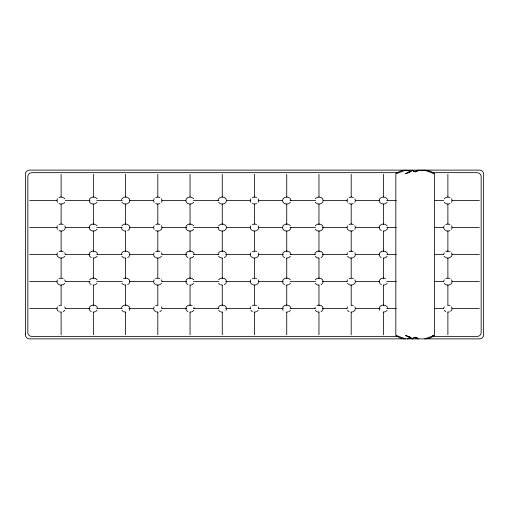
<?xml version="1.0" encoding="UTF-8"?>
<svg xmlns="http://www.w3.org/2000/svg" width="509" height="509" viewBox="0 0 509 509"><rect width="100%" height="100%" fill="white"/><g stroke="black" fill="none" stroke-linecap="round" stroke-linejoin="round"><path stroke-width="0.76" d="M57.441 198.771L56.874 200.546L57.441 202.327M57.441 225.78L56.874 227.561L57.441 229.336M64.987 228.745L65.368 227.561L64.796 225.78M57.441 252.788L56.874 254.57L57.441 256.351L58.478 257.217M57.441 279.804L56.874 281.585L57.441 283.36L58.478 284.232M89.291 199.954L89.673 198.771L91.226 197.467L93.351 196.989L95.469 197.467M57.441 306.812L56.874 308.594L57.441 310.375L58.478 311.241M89.291 226.969L89.673 225.78L91.226 224.475L93.351 223.998L95.469 224.475M121.333 200.546L121.715 199.363M89.482 307.404L89.1 308.594L89.673 310.375M121.333 254.57L121.715 253.387M129.254 256.351L129.827 254.57L129.254 252.788L127.702 251.491L125.577 251.013L123.458 251.491L121.899 252.788M154.132 198.771L153.565 200.546L154.132 202.327M129.254 283.36L129.827 281.585L129.254 279.804L127.702 278.499L125.577 278.022L123.458 278.499M121.333 308.594L121.715 307.404M161.487 202.327L162.053 200.546L161.487 198.771M154.132 225.78L153.565 227.561L154.132 229.336M129.254 310.375L129.827 308.594L129.254 306.812L127.702 305.515L125.577 305.037M154.132 252.788L153.565 254.57L154.132 256.351L155.169 257.217M154.132 279.804L153.565 281.585L154.132 283.36L155.169 284.232M154.132 306.812L153.565 308.594L154.132 310.375L155.684 311.673M185.982 226.969L186.364 225.78L187.916 224.475L190.042 223.998L192.16 224.475M218.024 200.546L218.406 199.363M218.024 254.57L218.406 253.387M225.945 256.351L226.518 254.57L225.945 252.788L224.393 251.491L222.268 251.013L220.149 251.491L218.59 252.788M250.822 198.771L250.256 200.546L250.822 202.327M225.945 283.36L226.518 281.585L225.945 279.804L224.393 278.499L222.268 278.022L220.149 278.499L218.59 279.804M218.024 308.594L218.406 307.404M258.178 202.327L258.744 200.546L258.178 198.771M250.822 225.78L250.256 227.561L250.822 229.336L251.86 230.208M225.945 310.375L226.518 308.594L225.945 306.812L224.393 305.515L222.268 305.037M250.822 252.788L250.256 254.57L250.822 256.351L251.86 257.217M250.822 279.804L250.256 281.585L250.822 283.36L251.86 284.232M250.256 308.594L250.822 306.812M290.594 228.745L290.976 227.561M323.209 227.561L322.636 229.336L321.084 230.641L318.958 231.118L316.84 230.641L315.281 229.336M314.715 254.57L315.09 253.387M322.636 256.351L323.209 254.57L322.636 252.788L321.084 251.491L318.958 251.013L316.84 251.491L315.281 252.788M347.513 198.771L346.947 200.546L347.513 202.327M322.636 283.36L323.209 281.585L322.636 279.804L321.084 278.499L318.958 278.022L316.84 278.499L315.281 279.804M314.715 308.594L315.09 307.404M354.868 202.327L355.435 200.546L354.868 198.771M347.513 225.78L346.947 227.561L347.513 229.336L348.55 230.208M322.636 310.375L323.209 308.594L322.636 306.812L321.084 305.515L318.958 305.037M354.868 229.336L355.435 227.561L354.868 225.78M346.947 254.57L347.513 252.788M346.947 281.585L347.513 279.804M346.947 308.594L347.513 306.812M387.285 228.745L387.667 227.561M451.559 202.327L452.126 200.546L451.559 198.771M444.204 225.78L443.632 227.561L444.013 228.745M451.559 229.336L452.126 227.561L451.559 225.78M443.632 254.57L444.204 252.788M443.632 281.585L444.204 279.804M443.632 308.594L444.204 306.812M417.068 171.202L418.016 170.254L426.173 170.254L430.62 171.348L434.508 173.537L434.508 335.603L430.62 337.791L426.173 338.886M416.846 171.348L418.016 170.254L413.747 171.679M408.065 336.334L411.17 337.791L405.501 335.603L407.448 336.042L412.322 338.886L413.499 337.791M63.759 203.199L64.796 202.327M63.759 230.208L64.796 229.336M95.991 203.199L97.028 202.327M121.899 198.771L122.936 197.899M63.759 257.217L64.796 256.351M97.028 229.336L95.469 230.641L93.351 231.118L91.226 230.641L89.673 229.336L89.1 227.561M128.223 203.199L129.254 202.327L129.827 200.546L129.254 198.771L128.223 197.899M121.899 225.78L122.936 224.914M64.796 283.36L63.243 284.665L61.118 285.142L58.993 284.665M97.028 256.351L95.469 257.656L93.351 258.133M127.702 230.641L129.254 229.336L129.827 227.561L129.254 225.78L128.223 224.914M89.673 279.804L91.226 278.499L93.351 278.022L95.469 278.499L97.028 279.804M63.243 311.673L64.796 310.375M95.469 284.665L97.028 283.36M127.702 257.656L128.739 256.784M160.45 230.208L161.487 229.336L162.053 227.561L161.487 225.78M192.682 203.199L193.719 202.327M89.673 306.812L91.226 305.515L93.351 305.037M218.59 198.771L219.627 197.899M95.469 311.673L97.028 310.375M127.702 284.665L128.739 283.793M160.45 257.217L161.487 256.351M193.719 229.336L192.16 230.641L190.042 231.118L187.916 230.641L186.364 229.336L185.791 227.561M121.899 306.812L123.458 305.515L124.87 305.196M218.59 225.78L219.627 224.914M160.45 284.232L161.487 283.36M193.719 256.351L192.16 257.656L190.042 258.133M159.934 311.673L161.487 310.375M192.16 284.665L193.719 283.36M224.393 257.656L225.43 256.784M257.14 230.208L258.178 229.336L258.744 227.561L258.178 225.78M289.373 203.199L290.41 202.327M284.086 224.914L283.055 225.78L282.482 227.561L283.055 229.336L284.607 230.641L286.732 231.118L288.851 230.641L290.41 229.336M315.281 198.771L316.318 197.899M192.16 311.673L193.719 310.375M224.393 284.665L225.43 283.793M257.14 257.217L258.178 256.351L258.744 254.57L258.178 252.788M218.59 306.812L220.149 305.515L221.561 305.196M315.281 225.78L316.318 224.914M257.14 284.232L258.178 283.36L258.744 281.585L258.178 279.804M290.41 256.351L288.851 257.656L286.732 258.133M380.777 197.899L379.746 198.771L379.173 200.546L379.746 202.327L380.777 203.199M256.625 311.673L258.178 310.375M288.851 284.665L290.41 283.36M321.084 257.656L322.121 256.784M386.064 203.199L387.101 202.327M380.777 224.914L379.746 225.78L379.173 227.561L379.746 229.336L381.298 230.641M288.851 311.673L290.41 310.375M321.084 284.665L322.121 283.793M353.831 257.217L354.868 256.351L355.435 254.57L354.868 252.788M386.064 230.208L387.101 229.336M444.204 198.771L445.241 197.899M321.084 311.673L322.121 310.808M353.831 284.232L354.868 283.36L355.435 281.585L354.868 279.804M387.101 256.351L385.542 257.656L383.423 258.133M353.316 311.673L354.868 310.375L355.435 308.594L354.868 306.812M385.542 284.665L387.101 283.36M385.542 311.673L387.101 310.375M450.522 257.217L451.559 256.351L452.126 254.57L451.559 252.788M450.522 284.232L451.559 283.36L452.126 281.585L451.559 279.804M450.522 311.241L451.559 310.375L452.126 308.594L451.559 306.812M418.016 170.254L415.172 172.004L412.322 170.254L408.053 172.742M412.322 338.886L415.172 337.136L418.016 338.886L416.846 337.791M408.002 172.825L409.669 172.004M408.065 172.806L411.17 171.348L405.501 173.537L407.448 173.098M396.492 173.537L405.641 170.254M407.391 338.886L410.598 337.791L407.766 338.415M424.697 338.886L433.853 335.603L432.351 335.781M58.993 197.467L61.118 196.989L63.243 197.467M63.243 203.632L61.118 204.109L58.993 203.632M95.469 203.632L93.351 204.109L91.226 203.632L89.673 202.327L89.291 201.144M123.458 197.467L125.577 196.989L127.702 197.467M127.702 203.632L125.577 204.109L123.458 203.632M155.684 197.467L157.809 196.989L159.934 197.467M58.993 224.475L61.118 223.998L63.243 224.475M159.934 203.632L157.809 204.109L155.684 203.632M63.243 230.641L61.118 231.118L58.993 230.641M192.16 203.632L190.042 204.109L187.916 203.632L186.364 202.327L185.791 200.546L186.364 198.771L187.916 197.467L190.042 196.989L192.16 197.467M220.149 197.467L222.268 196.989L224.393 197.467L225.945 198.771L226.518 200.546L225.945 202.327L224.393 203.632L222.268 204.109L220.149 203.632M123.458 224.475L125.577 223.998L127.702 224.475M252.375 197.467L254.5 196.989L256.625 197.467M155.684 224.475L157.809 223.998L159.934 224.475M256.625 203.632L254.5 204.109L252.375 203.632M58.993 251.491L60.412 251.172M159.934 230.641L157.809 231.118L155.684 230.641M288.851 203.632L286.732 204.109L284.607 203.632L283.055 202.327L282.482 200.546L283.055 198.771L284.607 197.467L286.732 196.989L288.851 197.467M316.84 197.467L318.958 196.989L321.084 197.467L322.636 198.771L323.209 200.546L322.636 202.327L321.084 203.632L318.958 204.109L316.84 203.632M63.243 257.656L61.118 258.133L58.993 257.656M220.149 224.475L222.268 223.998L224.393 224.475M349.066 197.467L351.191 196.989L353.316 197.467M252.375 224.475L254.5 223.998L256.625 224.475M353.316 203.632L351.191 204.109L349.066 203.632M381.298 197.467L383.423 196.989L385.542 197.467M155.684 251.491L157.103 251.172M256.625 230.641L254.5 231.118L252.375 230.641M284.607 224.475L286.732 223.998L288.851 224.475M385.542 203.632L383.423 204.109L381.298 203.632M58.993 278.499L60.412 278.181M159.934 257.656L157.809 258.133L155.684 257.656M316.84 224.475L318.958 223.998L321.084 224.475L322.636 225.78L323.018 226.969M445.757 197.467L447.882 196.989L450.007 197.467M349.066 224.475L351.191 223.998L353.316 224.475M450.007 203.632L447.882 204.109L445.757 203.632M93.351 285.142L94.763 284.824M252.375 251.491L253.794 251.172M353.316 230.641L351.191 231.118L349.066 230.641M381.298 224.475L383.423 223.998L385.542 224.475M155.684 278.499L157.103 278.181M256.625 257.656L254.5 258.133L252.375 257.656M383.423 231.118L385.542 230.641M58.993 305.515L60.412 305.196M159.934 284.665L157.809 285.142L155.684 284.665M445.757 224.475L447.882 223.998L450.007 224.475M190.042 285.142L191.454 284.824M349.066 251.491L351.191 251.013M450.007 230.641L447.882 231.118L445.757 230.641M93.351 312.151L94.763 311.832M252.375 278.499L253.794 278.181M353.316 257.656L351.191 258.133L349.066 257.656M155.684 305.515L157.103 305.196M256.625 284.665L254.5 285.142L252.375 284.665M190.042 305.037L187.916 305.515L186.364 306.812L185.791 308.594L186.364 310.375M286.732 285.142L288.145 284.824M445.757 251.491L447.882 251.013M190.042 312.151L191.454 311.832M349.066 278.499L350.485 278.181M450.007 257.656L447.882 258.133L445.757 257.656M252.375 305.515L253.794 305.196M353.316 284.665L351.191 285.142L349.066 284.665M254.5 312.151L255.912 311.832M286.732 305.037L284.607 305.515L283.055 306.812L282.482 308.594L283.055 310.375M383.423 285.142L384.836 284.824M286.732 312.151L288.145 311.832M316.84 305.515L318.252 305.196M445.757 278.499L447.176 278.181M450.007 284.665L447.882 285.142L445.757 284.665L444.204 283.36M351.191 312.151L352.603 311.832M383.423 305.037L381.298 305.515L379.746 306.812L379.173 308.594L379.746 310.375M383.423 312.151L384.836 311.832M447.882 312.151L449.294 311.832M413.658 171.565L415.783 171.323M417.195 337.709L414.364 337.709M398.35 172.659L31.972 172.659L29.961 173.111L28.383 174.434L27.842 176.12L27.842 333.02L28.383 334.706L29.961 336.029L31.972 336.481L398.35 336.481M431.727 172.659L477.028 172.659L479.039 173.111L480.617 174.434L481.158 176.12L481.158 333.02L480.617 334.706L479.039 336.029L477.028 336.481L432.523 336.481M29.605 200.546L56.995 200.546M65.241 200.546L89.998 200.546M96.704 200.546L122.23 200.546M129.706 200.546L153.686 200.546M161.932 200.546L185.912 200.546M193.395 200.546L218.921 200.546M226.397 200.546L250.377 200.546M258.623 200.546L282.603 200.546M290.079 200.546L315.605 200.546M323.088 200.546L347.068 200.546M355.314 200.546L379.294 200.546M386.77 200.546L396.314 200.546M434.991 200.546L443.759 200.546M452.005 200.546L479.395 200.546M29.605 227.561L56.995 227.561M65.241 227.561L89.998 227.561M96.704 227.561L122.23 227.561M129.706 227.561L153.686 227.561M161.932 227.561L186.688 227.561M193.395 227.561L218.921 227.561M226.397 227.561L250.377 227.561M258.623 227.561L282.603 227.561M290.079 227.561L315.605 227.561M322.312 227.561L347.068 227.561M355.314 227.561L379.294 227.561M386.77 227.561L396.314 227.561M434.991 227.561L443.759 227.561M452.005 227.561L479.395 227.561M29.605 254.57L56.995 254.57M65.241 254.57L89.998 254.57M96.704 254.57L122.23 254.57M129.706 254.57L153.686 254.57M161.932 254.57L186.688 254.57M193.395 254.57L218.921 254.57M225.621 254.57L250.377 254.57M258.623 254.57L283.379 254.57M290.079 254.57L315.605 254.57M322.312 254.57L347.068 254.57M355.314 254.57L379.294 254.57M386.77 254.57L396.314 254.57M434.991 254.57L443.759 254.57M452.005 254.57L479.395 254.57M29.605 281.585L56.995 281.585M65.241 281.585L89.998 281.585M96.704 281.585L122.23 281.585M129.706 281.585L153.686 281.585M161.932 281.585L186.688 281.585M193.395 281.585L218.921 281.585M225.621 281.585L250.377 281.585M258.623 281.585L283.379 281.585M290.079 281.585L315.605 281.585M322.312 281.585L347.068 281.585M355.314 281.585L379.294 281.585M386.77 281.585L396.314 281.585M434.991 281.585L443.759 281.585M452.005 281.585L479.395 281.585M29.605 308.594L56.995 308.594M65.241 308.594L89.998 308.594M96.704 308.594L122.23 308.594M128.93 308.594L153.686 308.594M161.932 308.594L186.688 308.594M193.395 308.594L218.921 308.594M225.621 308.594L250.377 308.594M258.623 308.594L283.379 308.594M290.079 308.594L315.605 308.594M322.312 308.594L347.068 308.594M355.314 308.594L380.07 308.594M386.77 308.594L396.314 308.594M434.991 308.594L443.759 308.594M452.005 308.594L479.395 308.594M407.06 170.566L410.598 171.348C405.768 168.956 400.061 170.68 395.83 173.537L395.83 335.603L399.718 337.791L404.165 338.886M448.588 251.172L450.007 251.491M351.897 251.172L353.316 251.491M448.588 278.181L450.007 278.499M318.958 258.133L316.84 257.656L315.281 256.351M385.542 278.499L383.423 278.022L381.298 278.499L379.746 279.804L379.173 281.585L379.746 283.36M255.206 251.172L256.625 251.491M351.897 278.181L353.316 278.499M123.458 230.641L125.577 231.118M448.588 305.196L450.007 305.515M222.268 258.133L220.149 257.656L218.59 256.351M317.546 284.824L318.958 285.142M157.809 251.013L159.934 251.491M384.13 305.196L385.542 305.515L387.101 306.812M255.206 278.181L256.625 278.499M351.897 305.196L353.316 305.515M125.577 258.133L123.458 257.656L121.899 256.351M220.855 284.824L222.268 285.142M61.118 251.013L63.243 251.491M317.546 311.832L318.958 312.151M287.439 305.196L288.851 305.515L290.41 306.812M158.515 278.181L159.934 278.499M255.206 305.196L256.625 305.515M124.164 284.824L125.577 285.142M220.855 311.832L222.268 312.151M190.748 305.196L192.16 305.515M61.824 278.181L63.243 278.499M156.397 311.832L157.809 312.151M124.164 311.832L125.577 312.151M94.057 305.196L95.469 305.515L97.028 306.812M59.706 311.832L61.118 312.151M424.697 170.254L433.853 173.537M405.641 338.886L396.492 335.603M415.172 337.791L418.016 338.886M408.002 336.315L409.669 337.136M444.204 202.327L445.241 203.199M444.204 229.336L445.241 230.208M386.064 197.899L387.101 198.771M444.204 256.351L445.241 257.217M386.064 224.914L387.101 225.78M387.101 252.788L385.542 251.491L383.423 251.013L381.298 251.491L379.746 252.788L379.173 254.57L379.746 256.351M315.281 202.327L316.318 203.199M380.261 256.784L381.298 257.656M444.204 310.375L445.757 311.673M289.373 197.899L290.41 198.771M347.513 256.351L348.55 257.217M380.261 283.793L381.298 284.665M289.373 224.914L290.41 225.78M347.513 283.36L348.55 284.232M290.41 252.788L288.851 251.491L286.732 251.013L284.607 251.491L283.055 252.788L282.482 254.57L283.055 256.351M218.59 202.327L219.627 203.199M283.57 256.784L284.607 257.656M315.281 283.36L316.84 284.665M347.513 310.375L349.066 311.673M192.682 197.899L193.719 198.771M224.914 224.914L225.945 225.78L226.518 227.561L225.945 229.336L224.393 230.641L222.268 231.118L220.149 230.641L218.59 229.336M290.41 279.804L288.851 278.499L286.732 278.022L284.607 278.499L283.055 279.804L282.482 281.585L283.055 283.36M283.57 283.793L284.607 284.665M315.281 310.375L316.84 311.673M192.682 224.914L193.719 225.78M193.719 252.788L192.16 251.491L190.042 251.013L187.916 251.491L186.364 252.788L185.791 254.57L186.364 256.351M121.899 202.327L122.936 203.199M186.879 256.784L187.916 257.656M218.59 283.36L220.149 284.665M250.822 310.375L252.375 311.673M95.991 197.899L97.028 198.771M193.719 279.804L192.16 278.499L190.042 278.022L187.916 278.499L186.364 279.804L185.791 281.585L186.364 283.36M121.899 229.336L122.936 230.208M186.879 283.793L187.916 284.665M218.59 310.375L220.149 311.673M63.759 197.899L64.796 198.771M95.991 224.914L97.028 225.78M186.879 310.808L187.916 311.673M97.028 252.788L95.469 251.491L93.351 251.013L91.226 251.491L89.673 252.788L89.1 254.57L89.673 256.351L91.226 257.656M121.899 283.36L123.458 284.665M90.188 283.793L91.226 284.665M121.899 310.375L123.458 311.673M90.188 310.808L91.226 311.673M412.322 170.254L413.499 171.348M387.285 199.363L387.667 200.546M387.285 253.387L387.667 254.57M387.285 307.404L387.667 308.594M290.594 199.363L290.976 200.546M290.594 253.387L290.976 254.57M290.594 307.404L290.976 308.594M258.178 306.812L258.744 308.594M218.024 227.561L218.406 228.745M193.91 253.387L194.285 254.57M193.91 307.404L194.285 308.594M161.487 252.788L162.053 254.57M161.487 279.804L162.053 281.585M161.487 306.812L162.053 308.594M121.333 227.561L121.715 228.745M97.219 253.387L97.594 254.57M89.1 281.585L89.673 283.36M97.219 307.404L97.594 308.594M64.796 252.788L65.368 254.57M64.796 279.804L65.368 281.585M64.796 306.812L65.368 308.594M447.882 174.307L447.882 197.091M447.882 204.007L447.882 224.1M447.882 231.016L447.882 251.764M447.882 258.031L447.882 278.773M447.882 285.04L447.882 305.782M447.882 312.049L447.882 334.833M383.423 174.307L383.423 197.091M383.423 204.007L383.423 224.749M383.423 231.016L383.423 251.764M383.423 258.031L383.423 278.773M383.423 285.04L383.423 305.782M383.423 312.049L383.423 334.833M351.191 174.307L351.191 197.091M351.191 204.007L351.191 224.1M351.191 231.016L351.191 251.764M351.191 258.031L351.191 278.773M351.191 285.04L351.191 305.782M351.191 312.049L351.191 334.833M318.958 174.307L318.958 197.091M318.958 204.007L318.958 224.749M318.958 231.016L318.958 251.764M318.958 258.031L318.958 278.773M318.958 285.04L318.958 305.782M318.958 312.049L318.958 334.833M286.732 174.307L286.732 197.091M286.732 204.007L286.732 224.749M286.732 231.016L286.732 251.764M286.732 258.031L286.732 278.773M286.732 285.04L286.732 305.782M286.732 312.049L286.732 334.833M254.5 174.307L254.5 197.091M254.5 204.007L254.5 224.1M254.5 231.016L254.5 251.764M254.5 258.031L254.5 278.773M254.5 285.04L254.5 305.782M254.5 312.049L254.5 334.833M222.268 174.307L222.268 197.091M222.268 204.007L222.268 224.749M222.268 231.016L222.268 251.764M222.268 258.031L222.268 278.773M222.268 285.04L222.268 305.782M222.268 312.049L222.268 334.833M190.042 174.307L190.042 197.091M190.042 204.007L190.042 224.749M190.042 231.016L190.042 251.764M190.042 258.031L190.042 278.773M190.042 285.04L190.042 305.782M190.042 312.049L190.042 334.833M157.809 174.307L157.809 197.091M157.809 204.007L157.809 224.1M157.809 231.016L157.809 251.764M157.809 258.031L157.809 278.773M157.809 285.04L157.809 305.782M157.809 312.049L157.809 334.833M125.577 174.307L125.577 197.091M125.577 204.007L125.577 224.749M125.577 231.016L125.577 251.764M125.577 258.031L125.577 278.773M125.577 285.04L125.577 305.782M125.577 312.049L125.577 334.833M93.351 174.307L93.351 197.091M93.351 204.007L93.351 224.749M93.351 231.016L93.351 251.764M93.351 258.031L93.351 278.773M93.351 285.04L93.351 305.782M93.351 312.049L93.351 334.833M61.118 174.307L61.118 197.091M61.118 204.007L61.118 224.1M61.118 231.016L61.118 251.764M61.118 258.031L61.118 278.773M61.118 285.04L61.118 305.782M61.118 312.049L61.118 334.833M25.495 334.082L25.488 336.099L26.684 337.849L28.765 338.86L480.235 338.86L482.316 337.849L483.512 336.099L483.55 172.99L482.354 171.177L480.235 170.114L28.765 170.114L26.646 171.177L25.45 172.99L25.495 334.082"/></g></svg>
